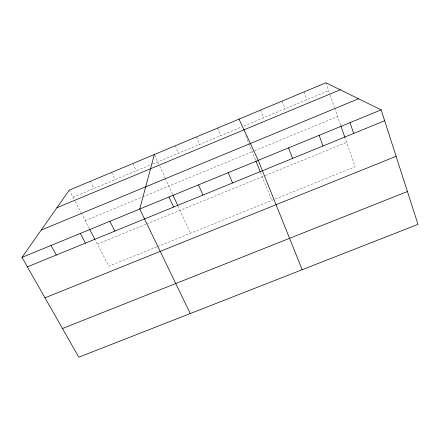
<?xml version="1.0" encoding="UTF-8"?>
<svg xmlns="http://www.w3.org/2000/svg" width="440" height="440" viewBox="0 0 440 440"><rect width="100%" height="100%" fill="white"/><g stroke="black" fill="none" stroke-linecap="round" stroke-linejoin="round"><path stroke-width="0.33" stroke-dasharray="2.2 1.65" d="M73.013 197.214L152.048 164.263M152.674 164.005L241.445 126.995M243.958 125.95L328.642 90.646M85.162 220.627L142.159 197.115M142.78 196.862L254.023 150.975M254.645 150.722L337.623 116.496M97.334 244.085L145.937 224.252M146.564 223.999L264.787 175.758M265.419 175.5L346.61 142.368M156.865 246.835L108.834 266.239L95.222 240.009M157.482 246.587L355.091 166.771L345.054 137.869M69.317 190.097L74.844 200.75M75.152 201.339L80.938 212.487M81.241 213.07L89.452 228.894M90.359 181.297L93.979 188.474M111.54 172.436L115.082 179.674M132.864 163.521L136.323 170.819M154.605 155.161L159.39 165.561M159.671 166.172L164.967 177.7M165.248 178.299L172.766 194.662M178.052 206.146L190.509 233.244M175.291 145.778L178.596 153.197M196.389 136.95L199.617 144.436M217.624 128.073L220.776 135.614M245.625 135.553L246.895 138.699M247.148 139.332L248.65 143.055M248.897 143.677L255.712 160.573M260.497 172.436L271.783 200.42M260.519 110.132L263.5 117.799M282.172 101.074L285.076 108.807M303.969 91.96L306.784 99.759M325.908 82.786L329.934 94.364M330.149 94.985L334.505 107.514M334.725 108.152L340.643 125.18"/><path stroke-width="0.66" d="M154.325 154.545L139.739 209.022L190.251 313.561M22 257.389L69.317 190.097L325.908 82.786L381.139 109.857L418 224.356L78.793 357.214L22 257.389L381.139 109.857M56.925 207.719L340.208 89.793M41.217 230.065L358.501 98.764M27.39 266.865L384.648 120.764M45.007 297.825L396.099 156.332M62.469 328.526L407.429 191.527M51.035 245.465L56.282 255.052M80.333 233.431L85.432 243.128M89.76 229.488L94.919 239.426M109.901 221.282L114.851 231.099M239.003 119.13L258.242 160.347L302.181 269.72M168.965 197.021L173.613 207.07M173.047 195.272L177.771 205.546M198.457 184.905L202.95 195.069M228.212 172.678L232.551 182.963M255.97 161.205L260.249 171.815M288.547 147.895L292.562 158.422M319.127 135.333L322.977 145.981M340.857 125.802L344.828 137.231M349.987 122.656L353.672 133.43"/></g></svg>
